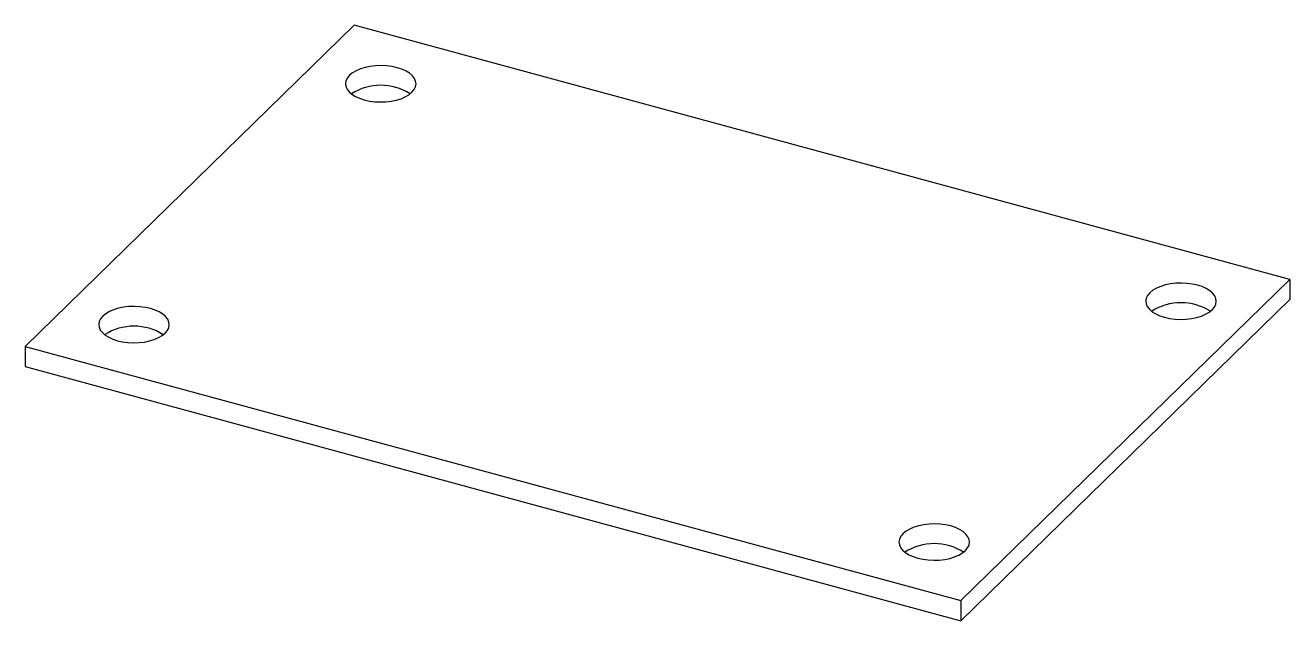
# Paper-space layout '_上下二等角轴测' of a CAD drawing. Header units: millimetres. Extents: x -54 to 54, y -24 to 26.
import ezdxf

# ---------------------------------------------------------------- set-up
doc = ezdxf.new("R2010")
doc.units = ezdxf.units.MM

psp = doc.layouts.new('_上下二等角轴测')

# ---------------------------------------------------------------- linework, layer by layer
at = {"color": 7, "linetype": 'Continuous', "lineweight": 25}
for p, q in [((-25.8, 26.2), (-53.8, -1.13)), ((53.8, 4.56), (-25.8, 26.2)), ((25.8, -22.77), (53.8, 4.56)), ((53.8, 4.56), (53.8, 2.85)), ((25.8, -24.48), (53.8, 2.85)), ((-53.8, -1.13), (-53.8, -2.85)), ((-53.8, -1.13), (25.8, -22.77)), ((-53.8, -2.85), (25.8, -24.48)), ((25.8, -22.77), (25.8, -24.48))]:
    psp.add_line(p, q, dxfattribs=at)
at = {"color": 7, "linetype": 'Continuous', "lineweight": 25, "flags": 128}
for points in [[(-24.95, 19.85), (-24.52, 19.75), (-24.06, 19.69), (-23.59, 19.67), (-23.12, 19.69), (-22.66, 19.74), (-22.23, 19.83), (-21.82, 19.95), (-21.46, 20.11), (-21.15, 20.29), (-20.9, 20.5), (-20.71, 20.72), (-20.59, 20.95), (-20.55, 21.2), (-20.58, 21.44), (-20.68, 21.67), (-20.86, 21.9), (-21.1, 22.11), (-21.4, 22.29), (-21.75, 22.45), (-22.15, 22.58), (-22.58, 22.68), (-23.04, 22.74), (-23.51, 22.76), (-23.98, 22.75), (-24.44, 22.69), (-24.87, 22.6), (-25.28, 22.48), (-25.64, 22.33), (-25.95, 22.14), (-26.2, 21.94), (-26.39, 21.72), (-26.51, 21.48), (-26.55, 21.24), (-26.52, 21), (-26.42, 20.76), (-26.24, 20.54), (-26, 20.33), (-25.7, 20.14), (-25.35, 19.98), (-24.95, 19.85)], [(43.15, 1.34), (43.58, 1.25), (44.04, 1.19), (44.51, 1.16), (44.98, 1.18), (45.44, 1.23), (45.87, 1.32), (46.28, 1.45), (46.64, 1.6), (46.95, 1.78), (47.2, 1.99), (47.39, 2.21), (47.51, 2.45), (47.55, 2.69), (47.52, 2.93), (47.42, 3.17), (47.24, 3.39), (47, 3.6), (46.7, 3.79), (46.35, 3.95), (45.95, 4.08), (45.52, 4.17), (45.06, 4.23), (44.59, 4.25), (44.12, 4.24), (43.66, 4.19), (43.23, 4.1), (42.82, 3.97), (42.46, 3.82), (42.15, 3.64), (41.9, 3.43), (41.71, 3.21), (41.59, 2.97), (41.55, 2.73), (41.58, 2.49), (41.68, 2.25), (41.86, 2.03), (42.1, 1.82), (42.4, 1.63), (42.75, 1.47), (43.15, 1.34)], [(-45.95, -0.65), (-45.52, -0.74), (-45.06, -0.8), (-44.59, -0.83), (-44.12, -0.81), (-43.66, -0.76), (-43.23, -0.67), (-42.82, -0.54), (-42.46, -0.39), (-42.15, -0.21), (-41.9, 0), (-41.71, 0.22), (-41.59, 0.46), (-41.55, 0.7), (-41.58, 0.94), (-41.68, 1.18), (-41.86, 1.4), (-42.1, 1.61), (-42.4, 1.8), (-42.75, 1.96), (-43.15, 2.09), (-43.58, 2.18), (-44.04, 2.24), (-44.51, 2.26), (-44.98, 2.25), (-45.44, 2.2), (-45.87, 2.11), (-46.28, 1.98), (-46.64, 1.83), (-46.95, 1.65), (-47.2, 1.44), (-47.39, 1.22), (-47.51, 0.98), (-47.55, 0.74), (-47.52, 0.5), (-47.42, 0.26), (-47.24, 0.04), (-47, -0.17), (-46.7, -0.36), (-46.35, -0.52), (-45.95, -0.65)], [(22.15, -19.16), (22.58, -19.25), (23.04, -19.31), (23.51, -19.33), (23.98, -19.32), (24.44, -19.26), (24.87, -19.18), (25.28, -19.05), (25.64, -18.9), (25.95, -18.71), (26.2, -18.51), (26.39, -18.29), (26.51, -18.05), (26.55, -17.81), (26.52, -17.57), (26.42, -17.33), (26.24, -17.11), (26, -16.9), (25.7, -16.71), (25.35, -16.55), (24.95, -16.42), (24.52, -16.33), (24.06, -16.27), (23.59, -16.24), (23.12, -16.26), (22.66, -16.31), (22.23, -16.4), (21.82, -16.53), (21.46, -16.68), (21.15, -16.86), (20.9, -17.07), (20.71, -17.29), (20.59, -17.53), (20.55, -17.77), (20.58, -18.01), (20.68, -18.25), (20.86, -18.47), (21.1, -18.68), (21.4, -18.87), (21.75, -19.03), (22.15, -19.16)]]:
    psp.add_lwpolyline(points, dxfattribs=at)
at = {"color": 7, "linetype": 'Continuous', "lineweight": 25}
for centre in [(-23.55, 16.45), (44.55, -2.06), (-44.55, -4.05), (23.55, -22.56)]:
    psp.add_arc(centre, 4.64, 57.4568, 122.5432, dxfattribs=at)

doc.saveas('drawing.dxf')
